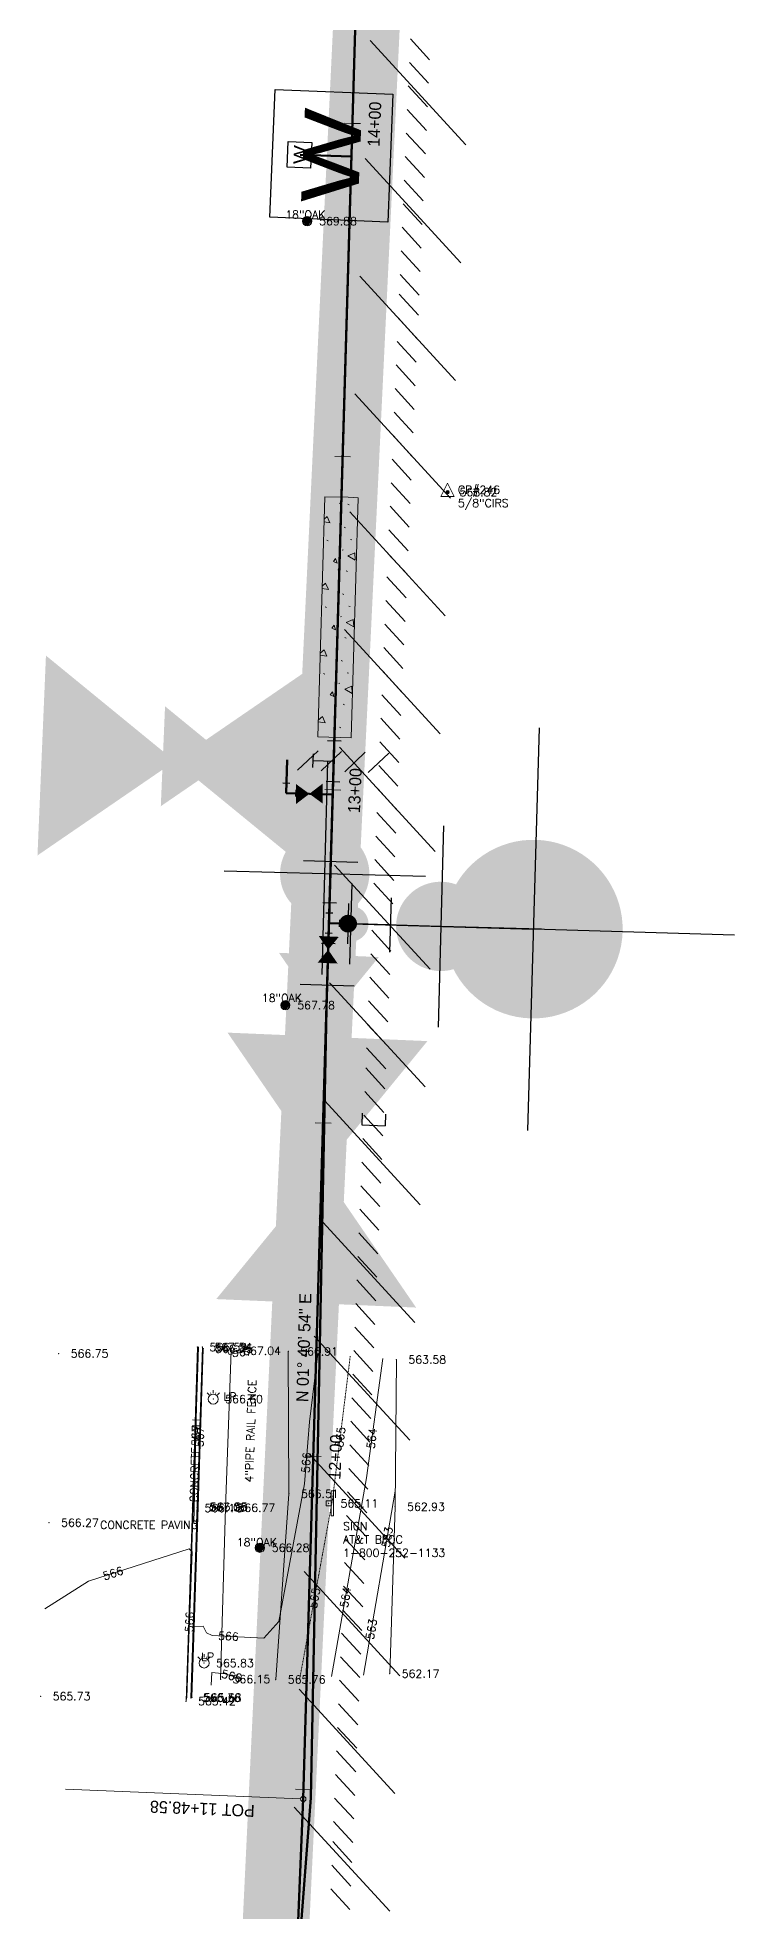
# Model space of a CAD drawing. Extents: x 2536931 to 2538613, y 7112513 to 7131087.
# Drawn here: x 2537824.3 to 2537929.7, y 7121809.2 to 7122090.2 of the extents above; entities that cross this region are included whole.
import ezdxf
from ezdxf.enums import TextEntityAlignment as Align

# ---------------------------------------------------------------- set-up
doc = ezdxf.new("R2010")
doc.units = 0
doc.header["$MEASUREMENT"] = 0
doc.linetypes.add('HIDDEN2', pattern=[0.1875, 0.125, -0.0625])
for name, color, linetype, lineweight in [('C-FIRE-HYDT-100SCALE', 7, 'Continuous', 30), ('C-FIRE-HYDT-200SCALE', 3, 'Continuous', 30), ('C-FIRE-HYDT-20SCALE', 30, 'Continuous', 30), ('C-FIRE-HYDT-40SCALE', 1, 'Continuous', 30), ('C-WATR-INST-100SCALE', 7, 'Continuous', 30), ('C-WATR-INST-200SCALE', 3, 'Continuous', 30), ('C-WATR-INST-20SCALE', 30, 'Continuous', 30), ('C-WATR-INST-40SCALE', 1, 'Continuous', 30), ('C-WATR-UGND', 4, 'Continuous', 53), ('C-WATR-UGND-ABANDON-100', 7, 'Continuous', 13), ('C-WATR-UGND-ABANDON-20', 7, 'Continuous', 13), ('CONCRETE REPAIR', 7, 'Continuous', 13), ('D_ALIGN_WL_20_SCALE', 7, 'Continuous', 30), ('D_ALIGN_WL_POT_20_SCALE', 7, 'Continuous', 0), ('distance', 54, 'Continuous', 0), ('PT', 7, 'Continuous', 0), ('PTELEV', 5, 'Continuous', 0), ('V-CTRL', 2, 'Continuous', 0), ('V-CTRL-DESC', 54, 'Continuous', 0), ('V-POWR-LABL', 8, 'Continuous', 0), ('V-POWR-STRC', 8, 'Continuous', 0), ('V-PVMT-CONC', 8, 'Continuous', 0), ('V-SITE-FENC', 8, 'FENCELINE2', 0), ('V-SITE-RTWL', 8, 'Continuous', 0), ('V-SITE-SIGN', 8, 'Continuous', 0), ('V-SITE-VEGE', 8, 'Continuous', 0), ('V-SITE-VEGE-DESC', 8, 'Continuous', 0), ('V-TINN-BRKL', 100, 'Continuous', 0), ('V-TOPO-MAJR', 252, 'HIDDEN2', 0), ('V-TOPO-MINR', 8, 'Continuous', 0)]:
    doc.layers.add(name, color=color, linetype=linetype, lineweight=lineweight)
doc.layers.add('C-WATR-UGND-OLD', color=56, linetype='Continuous', lineweight=53, plot=False)
doc.styles.add('Outline', font='simplex.shx', dxfattribs={"height": 0.08999982000000001})
doc.styles.add('PTXT', font='romans.shx')
doc.styles.add('ROMANS', font='romans.shx')
doc.styles.add('Style-BRIDGE', font='BRIDGE.shx')
doc.styles.add('Style-LEROY', font='LEROY.shx')
doc.linetypes.add('FENCELINE2', pattern='A,0.25,-0.1,[132,ltypeshp.shx,S=0.1,R=0,X=-0.1,Y=0],-0.1,1', length=1.45)

# ---------------------------------------------------------------- blocks, each defined once
blk = doc.blocks.new('CP')
blk.add_hatch(color=256).paths.add_polyline_path([(-0.0125, 1.530757942277972e-18, 1), (0.0125, -3.061515884555943e-18, 1)])
at = {"linetype": 'Continuous'}
for p, q in [((-0.04999999981373549, -0.03333333320915699), (0, 0.06666666641831398)), ((0, 0.06666666641831398), (0.04999999981373549, -0.03333333320915699)), ((0.04999999981373549, -0.03333333320915699), (-0.04999999981373549, -0.03333333320915699))]:
    blk.add_line(p, q, dxfattribs=at)
blk.add_circle((0, 0), 0.0125)
blk = doc.blocks.new('LP')
at = {"linetype": 'Continuous'}
for p, q in [((-0.03148867655545473, 0.03148867655545473), (-0.04640519246459007, 0.04640519246459007)), ((0, 0.0656268522143364), (0, 0.04453171323984861)), ((0.04640519246459007, 0.04640519246459007), (0.03148867655545473, 0.03148867655545473))]:
    blk.add_line(p, q, dxfattribs=at)
at = {"flags": 128}
for points in [[(-0.01704154862090945, 0.04114193841814995), (-0.0197324687615037, 0.04763839393854141)], [(0.01704154862090945, 0.04114193841814995), (0.0197324687615037, 0.04763839393854141)]]:
    blk.add_lwpolyline(points, dxfattribs=at)
at = {"linetype": 'Continuous'}
blk.add_circle((0, 0), 0.03750000000000034, dxfattribs=at)
blk = doc.blocks.new('SIGN')
at = {"linetype": 'Continuous'}
for points in [[(0.01874999981373549, -0.01874999981373549), (-0.01874999981373549, -0.01874999981373549), (-0.01874999981373549, 0.01874999981373549), (0.01874999981373549, 0.01874999981373549)], [(0.01874999981373549, 0.09375), (0.03750000009313226, 0.09375), (0.03750000009313226, -0.09375), (0.01874999981373549, -0.09375)]]:
    blk.add_3dface(points, dxfattribs=at)
blk = doc.blocks.new('TREE')
at = {"linetype": 'Continuous', "flags": 128}
blk.add_lwpolyline([(0.03453942202031612, 0, 0.9999999999999999), (-0.03453942202031612, -2.114859783171583e-18, 0.9999999999999999), (0.03453942202031612, 2.114859783171583e-18)], format="xyb", dxfattribs=at)
for points in [[(0.03453942202031612, 0.004934202879667282), (-0.03453942202031612, 0.004934202879667282)], [(-0.03453942202031612, 0), (0.03453942202031612, 0)], [(-0.02960521867498755, 0.01480260957032442), (0.02960521867498755, 0.01480260957032442)], [(0.02960521867498755, 0.009868406690657139), (-0.02960521867498755, 0.009868406690657139)], [(-0.02960521867498755, 0.009868406690657139), (0.02467101579532027, 0.009868406690657139)], [(-0.02960521867498755, 0.004934202879667282), (0.02467101579532027, 0.004934202879667282)], [(0.02467101579532027, 0.02467101532965899), (-0.02467101579532027, 0.02467101532965899)], [(-0.0197368124499917, 0.0197368124499917), (0.0197368124499917, 0.0197368124499917)], [(0.01480260957032442, 0.0197368124499917), (-0.0197368124499917, 0.0197368124499917)], [(0.009868406224995852, 0.02467101532965899), (-0.009868406224995852, 0.02467101532965899)], [(-0.004934203345328569, 0.02960521914064884), (0.009868406224995852, 0.02960521914064884)], [(-0.02960521867498755, -0.004934202879667282), (0.02960521867498755, -0.004934202879667282)], [(-0.02960521867498755, -0.004934202879667282), (0.02960521867498755, -0.004934202879667282)], [(-0.02960521867498755, -0.009868406690657139), (0.02467101579532027, -0.009868406690657139)], [(0.0197368124499917, -0.01480260957032442), (-0.02467101579532027, -0.01480260957032442)], [(0.02960521867498755, -0.01480260957032442), (-0.02467101579532027, -0.01480260957032442)], [(0.01480260957032442, -0.0197368124499917), (-0.0197368124499917, -0.0197368124499917)], [(-0.01480260957032442, -0.02467101532965899), (0.01480260957032442, -0.02467101532965899)], [(-0.009868406224995852, -0.02467101532965899), (0.004934203345328569, -0.02467101532965899)], [(-0.004934203345328569, -0.02960521914064884), (0.004934203345328569, -0.02960521914064884)]]:
    blk.add_lwpolyline(points, dxfattribs=at)
blk = doc.blocks.new('FHP40SC_1')
at = {"layer": 'C-FIRE-HYDT-20SCALE'}
h = blk.add_hatch(color=256, dxfattribs=at)
edge = h.paths.add_edge_path()
edge.add_arc((1.819804310798645e-05, 5.067145684733987e-05), 2.679330379298014, 0.0001726637961494825, 360.0001726637961)
for p, q in [((-1.862645149230957e-09, 6.039663467381615), (3.725290298461914e-09, -1.80443748831749e-09)), ((-6.039663473144174, -1.33877620100975e-09), (6.039663473144174, -1.629814505577087e-09))]:
    blk.add_line(p, q, dxfattribs=at)
blk = doc.blocks.new('TP20SC')
at = {"layer": 'C-WATR-INST-20SCALE'}
for p, q in [((-1.542857157997787, -0.5142857162863947), (-1.542857145890594, 0.5142857164610177)), ((-1.542857144027948, 1.746229827404022e-10), (0, -2.328306436538696e-10)), ((-0.5142857143655419, 1.542857152177021), (0.5142857199534774, 1.542857146530878)), ((-4.656612873077393e-09, 1.542857145890594), (0, -2.328306436538696e-10)), ((1.542857144959271, 4.074536263942719e-10), (0, -2.328306436538696e-10)), ((1.542857143096626, 0.5142857166938484), (1.54285713005811, -0.5142857170430943))]:
    blk.add_line(p, q, dxfattribs=at)
blk = doc.blocks.new('WMP20SC new')
at = {"layer": 'C-WATR-INST-20SCALE', "lineweight": 30, "flags": 128}
blk.add_lwpolyline([(-1.91872423607856, 1.76674608013127), (1.918724237941206, 1.766746080160374), (1.918724239803851, -1.766746078967117), (-1.918724237941206, -1.766746079083532)], close=True, dxfattribs=at)
at = {"layer": 'C-WATR-INST-20SCALE', "color": 7, "linetype": 'Continuous', "lineweight": 30, "insert": (1.862645149230957e-09, 5.820766091346741e-10), "char_height": 1.71, "attachment_point": 5, "line_spacing_factor": 0.7228915662650602, "style": 'Outline'}
blk.add_mtext('\\FBRIDGE.shx;\\W1.315789x;W', dxfattribs=at)
blk = doc.blocks.new('WMP20SC new_1')
at = {"layer": 'C-WATR-INST-100SCALE', "flags": 128}
blk.add_lwpolyline([(-1.918724236544222, 1.766746079680161), (1.91872423782479, 1.766746079738368), (1.918724239338189, -1.76674607944733), (-1.918724237941206, -1.766746079541917)], close=True, dxfattribs=at)
at = {"layer": 'C-WATR-INST-100SCALE', "insert": (1.047737896442413e-09, 8.731149137020111e-11), "char_height": 1.71, "attachment_point": 5, "line_spacing_factor": 0.7228915662650602, "style": 'Outline'}
blk.add_mtext('\\FBRIDGE.shx;\\W1.315789x;W', dxfattribs=at)
blk = doc.blocks.new('WVP40SC_1')
at = {"layer": 'C-WATR-INST-20SCALE', "extrusion": (0, 0, -1)}
blk.add_solid([(3.999999998137355, -3.000000000465661), (4, 2.999999999534339), (0, 2.328306436538696e-10)], dxfattribs=at)
at = {"layer": 'C-WATR-INST-20SCALE'}
blk.add_solid([(0, 2.328306436538696e-10), (4, -3.000000000698492), (4, 2.999999999534339)], dxfattribs=at)
blk = doc.blocks.new('FHP40SC_5')
at = {"layer": 'C-FIRE-HYDT-200SCALE'}
h = blk.add_hatch(color=256, dxfattribs=at)
edge = h.paths.add_edge_path()
edge.add_arc((1.819699537009001e-05, 5.067230813438073e-05), 2.679330379298015, 0.0001726637961530436, 360.0001726637961)
for p, q in [((-1.280568540096283e-09, 6.039663468422077), (1.862645149230957e-09, -9.74978320300579e-10)), ((-6.03966347174719, -2.546585164964199e-10), (6.039663469186053, 3.637978807091713e-11))]:
    blk.add_line(p, q, dxfattribs=at)
blk = doc.blocks.new('*U69')
at = {"layer": 'C-WATR-INST-200SCALE'}
for p, q in [((6.72986435360508, 9.234907546080649), (-1.408819556992967, 9.307300826534629)), ((2.660522398247849, 9.2711041867733), (2.495589022000786, -9.27123252954334)), ((-6.656915796687827, 4.151768046431243), (-6.72930950607406, -3.9869638774544)), ((6.564930977358017, -9.307429171167314), (-1.573752933356445, -9.235035888850689))]:
    blk.add_line(p, q, dxfattribs=at)
blk = doc.blocks.new('*U67')
at = {"layer": 'C-WATR-INST-200SCALE'}
blk.add_line((-28.24628989951452, 0.8995031295344234), (2.400548763282131, -0.000264754518866539), dxfattribs=at)
at = {"layer": 'C-FIRE-HYDT-200SCALE', "xscale": 5.000000000000001, "yscale": 5.000000000000001, "zscale": 5.000000000000001, "rotation": 268.3181426825738}
blk.add_blockref('FHP40SC_5', (2.40054876357317, -0.0002647619694471359), dxfattribs=at)
at = {"layer": 'C-WATR-INST-200SCALE', "rotation": 178.827949876491}
blk.add_blockref('*U69', (-25.66877488134196, 0.8467055978253484), dxfattribs=at)
blk = doc.blocks.new('WVP40SC_2')
at = {"layer": 'C-WATR-INST-200SCALE', "extrusion": (0, 0, -1)}
blk.add_solid([(3.999999997322448, -2.999999999708962), (3.99999999802094, 3.000000000116415), (-1.164153218269348e-10, -1.164153218269348e-10)], dxfattribs=at)
at = {"layer": 'C-WATR-INST-200SCALE'}
blk.add_solid([(1.164153218269348e-10, -1.164153218269348e-10), (4, -3), (3.999999998486601, 3.000000000116415)], dxfattribs=at)
blk = doc.blocks.new('FHP40SC_6')
at = {"layer": 'C-FIRE-HYDT-100SCALE'}
h = blk.add_hatch(color=256, dxfattribs=at)
edge = h.paths.add_edge_path()
edge.add_arc((1.819641329348087e-05, 5.067145684733987e-05), 2.679330379298015, 0.0001726637961503728, 360.0001726637961)
for p, q in [((-3.026798367500305e-09, 6.039663467381615), (1.862645149230957e-09, -1.760781742632389e-09)), ((-6.039663474075496, -1.324224285781384e-09), (6.039663472678512, -1.586158759891987e-09))]:
    blk.add_line(p, q, dxfattribs=at)
blk = doc.blocks.new('WVP40SC_10')
at = {"layer": 'C-WATR-INST-100SCALE', "extrusion": (0, 0, -1)}
blk.add_solid([(4.000000000232831, -3.000000000349246), (3.999999997904524, 2.999999999869033), (-2.328306436538696e-10, -1.455191522836685e-11)], dxfattribs=at)
at = {"layer": 'C-WATR-INST-100SCALE'}
blk.add_solid([(2.328306436538696e-10, -1.455191522836685e-11), (3.999999999301508, -3.000000000087311), (3.999999997438863, 2.999999999607098)], dxfattribs=at)
blk = doc.blocks.new('*U96')
at = {"layer": 'C-FIRE-HYDT-100SCALE'}
blk.add_line((5.009755054488778, 4.742963969707489), (-11.7536286264658, 5.235125058330595), dxfattribs=at)
at = {"layer": 'C-FIRE-HYDT-100SCALE', "xscale": 2.500000000000001, "yscale": 2.500000000000001, "zscale": 2.500000000000001, "rotation": 268.4814794002423}
blk.add_blockref('FHP40SC_6', (5.00975505891256, 4.742963973432779), dxfattribs=at)
at = {"layer": 'C-WATR-INST-100SCALE', "xscale": 2.500000000000001, "yscale": 2.500000000000001, "zscale": 2.500000000000001, "rotation": 87.57335254758226}
blk.add_blockref('WVP40SC_10', (-12.18705536739435, -9.527722118422389), dxfattribs=at)
blk = doc.blocks.new('WVP40SC')
at = {"layer": 'C-WATR-INST-40SCALE', "extrusion": (0, 0, -1)}
blk.add_solid([(3.999999997206032, -2.999999999534339), (3.999999998137355, 3.000000000465661), (0, 0)], dxfattribs=at)
at = {"layer": 'C-WATR-INST-40SCALE'}
blk.add_solid([(0, 0), (4, -3), (3.999999998137355, 3)], dxfattribs=at)
blk = doc.blocks.new('TP20SC_1')
at = {"layer": 'C-WATR-INST-40SCALE'}
for p, q in [((-0.5142857125028968, 1.542857152177021), (0.5142857213504612, 1.542857146589085)), ((-3.725290298461914e-09, 1.542857145948801), (4.656612873077393e-10, -2.037268131971359e-10)), ((-1.542857157532126, -0.5142857162572909), (-1.542857145424932, 0.514285716577433)), ((-1.542857142630965, 1.746229827404022e-10), (4.656612873077393e-10, -2.037268131971359e-10)), ((1.542857144959271, 4.365574568510056e-10), (4.656612873077393e-10, -2.037268131971359e-10)), ((1.542857143096626, 0.5142857167229522), (1.542857130523771, -0.5142857169848867))]:
    blk.add_line(p, q, dxfattribs=at)
blk = doc.blocks.new('FHP40SC')
at = {"layer": 'C-FIRE-HYDT-40SCALE'}
h = blk.add_hatch(color=256, dxfattribs=at)
edge = h.paths.add_edge_path()
edge.add_arc((1.819618046283722e-05, 5.067160236649215e-05), 2.679330379298014, 0.0001726637961494825, 360.0001726637961)
for p, q in [((-1.862645149230957e-09, 6.039663467556238), (2.793967723846436e-09, -1.57160684466362e-09)), ((-6.039663473144174, -1.222360879182816e-09), (6.039663471281528, -1.455191522836685e-09))]:
    blk.add_line(p, q, dxfattribs=at)

msp = doc.modelspace()

# ---------------------------------------------------------------- hatches: boundary and pattern name
at = {"layer": 'CONCRETE REPAIR', "linetype": 'Continuous', "lineweight": 0}
h = msp.add_hatch(dxfattribs=at)
h.set_pattern_fill('CONCR2', style=0)
h.set_pattern_definition([(152.8183682644156, (2537892.635236712, 7121983.680185413), (18.13249967266595, -10.43590953730287), [0.6155599584930781, -91.24487212770222]), (51.69726922590113, (2537892.08765743, 7121983.961381062), (-47.36072299014612, -58.88599467966169), [0.5530492494665268, -137.0635884912605]), (-74.33961645247165, (2537892.430446444, 7121984.395384707), (-0.2387616245272041, -9.997149237990454), [0.7439415867128298, -30.63158929425395]), (170.8847193536917, (2537894.993068828, 7121986.765268914), (64.06065291564884, -11.53281028558391), [1.280899122686873, -72.90219892531864]), (42.68312356436927, (2537893.728345423, 7121986.96819075), (-9.424392273123784, -9.777769088334246), [1.145481644332329, -113.9124993177135]), (-66.69349181238306, (2537894.570405378, 7121987.744762209), (8.946869024069375, -10.21652938764666), [1.044811367710422, -20.96482147935225]), (150.0780161139228, (2537889.594575101, 7121981.416639461), (8.946869024069375, -10.21652938764666), [1.280946622619382, -19.64023289121301]), (22.15721886337217, (2537888.48437172, 7121982.055601669), (-27.79565357031694, -9.339008789021829), [1.131261174213902, -48.97461125170539]), (-86.59332724557706, (2537889.532092028, 7121982.482256098), (6.79801440332454, -100.1908725295608), [1.045274116904012, -109.3378040158537]), (31.77672133245949, (2537890.553660089, 7121987.167629662), (-28.03441519484415, -19.33615802701229), [0.1601003591501281, -54.70882027505316]), (155.1065144378283, (2537888.682322751, 7121989.699281731), (27.31813032126254, -10.65528968695908), [0.218908656749796, -49.8869637691695]), (155.1065144378283, (2537897.321646485, 7121986.028711441), (27.31813032126254, -10.65528968695908), [0.218680274601986, -49.88719215131731]), (155.1065144378283, (2537894.699144739, 7121984.070518484), (27.31813032126254, -10.65528968695908), [0.218908656749796, -49.8869637691695]), (4.843185596955423, (2537892.736387026, 7121989.360389623), (9.18563064859658, -0.2193801496562083), [0.2009853850408034, -92.22408592274884]), (155.1065144378283, (2537889.067052791, 7121984.427092878), (27.31813032126254, -10.65528968695908), [0.218680274601986, -49.88719215131731]), (155.1065144378283, (2537893.708590088, 7121980.71896368), (27.31813032126254, -10.65528968695908), [0.218807135395535, -49.88706529052376]), (152.8183682644156, (2537896.039982096, 7121980.70754573), (18.13249967266595, -10.43590953730287), [0.6156681330067361, -91.24476395318857]), (51.69726922590113, (2537895.492306586, 7121980.988790795), (-47.36072299014612, -58.88599467966169), [0.5532699658746363, -137.0633677748524]), (-74.33961645247165, (2537895.835232404, 7121981.422967647), (-0.2387616245272041, -9.997149237990454), [0.7441444448872616, -30.63138643607952]), (152.8183682644156, (2537891.186400864, 7121989.484182635), (18.13249967266595, -10.43590953730287), [0.6155599584930781, -91.24487212770222]), (51.69726922590113, (2537890.638821582, 7121989.765378284), (-47.36072299014612, -58.88599467966169), [0.5530492494665264, -137.0635884912605]), (-74.33961645247165, (2537890.981610596, 7121990.19938193), (-0.2387616245272041, -9.997149237990454), [0.7439415867128306, -30.63158929425395]), (31.77672133245949, (2537896.806616673, 7121982.662048621), (-28.03441519484415, -19.33615802701229), [0.1601003591501281, -54.70882027505316]), (32.85605341462265, (2537896.409137702, 7121989.683040411), (-28.03441519484415, -19.33615802701229), [0.1602390791910638, -88.73932242703911])])
h.paths.add_polyline_path([(2537871.329342008, 7121985.188050739), (2537866.331912524, 7121985.348986909), (2537867.388970946, 7122021.353207124), (2537870.868965571, 7122021.286808997), (2537872.387226325, 7122021.220401554)])

# ---------------------------------------------------------------- linework, layer by layer
at = {"layer": 'C-WATR-INST-20SCALE'}
for p, q in [((2537861.112500854, 7121978.435831757), (2537862.140629295, 7121978.405647269)), ((2537863.06584825, 7121976.39279313), (2537863.099100322, 7121977.420826931)), ((2537872.995912623, 7121928.928952022), (2537872.921159196, 7121927.180549342)), ((2537876.49271798, 7121928.779445167), (2537876.417964553, 7121927.031042489)), ((2537872.921159196, 7121927.180549343), (2537876.417964553, 7121927.031042488))]:
    msp.add_line(p, q, dxfattribs=at)
at = {"layer": 'C-WATR-INST-40SCALE'}
msp.add_line((2537876.708689933, 7121957.176084463), (2537868.012871373, 7121957.415125058), dxfattribs=at)
msp.add_line((2537876.708689933, 7121957.176084463), (2537868.012871373, 7121957.415125058), dxfattribs=at)
at = {"layer": 'C-WATR-UGND'}
for p, q in [((2537864.156270785, 7121826.056353726), (2537907.657494999, 7123307.741398298)), ((2537871.388984087, 7122072.408113365), (2537863.708575405, 7122072.633604728)), ((2537861.582545104, 7121976.921385581), (2537861.729278992, 7121981.919254297)), ((2537868.578917339, 7121976.695085737), (2537861.582545104, 7121976.92138558)), ((2537868.012871373, 7121957.415125055), (2537871.264919334, 7121957.31964723)), ((2537858.001073542, 7121677.599272273), (2537864.156270785, 7121826.056353727))]:
    msp.add_line(p, q, dxfattribs=at)
at = {"layer": 'C-WATR-UGND-ABANDON-100', "linetype": 'Continuous'}
for p, q in [((2537874.202144741, 7122089.763763295), (2537888.535439501, 7122074.125455801)), ((2537873.433158613, 7122072.102827295), (2537887.766453376, 7122056.464519807)), ((2537872.664172486, 7122054.441891299), (2537886.997467248, 7122038.803583806)), ((2537871.895186358, 7122036.780955304), (2537886.22848112, 7122021.142647808)), ((2537871.12620023, 7122019.120019306), (2537885.459494993, 7122003.481711807)), ((2537870.357214103, 7122001.459083308), (2537884.690508866, 7121985.820775811)), ((2537869.586358229, 7121983.79233568), (2537883.931923237, 7121968.165283341)), ((2537868.83123458, 7121966.130801536), (2537883.176799585, 7121950.503749203)), ((2537868.076110932, 7121948.469267388), (2537882.421675939, 7121932.842215057)), ((2537867.320987283, 7121930.807733248), (2537881.66655229, 7121915.180680919)), ((2537866.565863634, 7121913.146199107), (2537880.911428642, 7121897.519146771)), ((2537865.810739985, 7121895.484664962), (2537880.156304993, 7121879.857612624)), ((2537865.055616336, 7121877.823130824), (2537879.401181344, 7121862.196078489)), ((2537864.300492685, 7121860.161596682), (2537878.646057693, 7121844.534544343)), ((2537863.545369036, 7121842.500062534), (2537877.890934041, 7121826.873010207)), ((2537862.790245387, 7121824.838528393), (2537877.135810395, 7121809.211476061))]:
    msp.add_line(p, q, dxfattribs=at)
at = {"layer": 'C-WATR-UGND-ABANDON-20', "linetype": 'Continuous'}
for p, q in [((2537880.219815305, 7122090.03903157), (2537883.086474258, 7122086.91137007)), ((2537880.066018079, 7122086.506844371), (2537882.932677032, 7122083.37918287)), ((2537879.912220853, 7122082.97465717), (2537882.778879806, 7122079.846995671)), ((2537879.758423628, 7122079.442469969), (2537882.62508258, 7122076.314808473)), ((2537879.604626402, 7122075.910282771), (2537882.471285355, 7122072.782621272)), ((2537879.450829177, 7122072.378095572), (2537882.317488129, 7122069.250434073)), ((2537879.297031952, 7122068.84590837), (2537882.163690904, 7122065.718246872)), ((2537879.143234726, 7122065.313721172), (2537882.009893679, 7122062.186059672)), ((2537878.9894375, 7122061.781533972), (2537881.856096453, 7122058.653872474)), ((2537878.835640274, 7122058.249346773), (2537881.702299227, 7122055.121685273)), ((2537878.68184305, 7122054.717159573), (2537881.548502001, 7122051.589498074)), ((2537878.551323723, 7122051.719584731), (2537881.417982676, 7122048.591923232)), ((2537878.397526497, 7122048.187397531), (2537881.26418545, 7122045.059736031)), ((2537878.243729272, 7122044.655210333), (2537881.110388224, 7122041.527548834)), ((2537878.089932046, 7122041.123023132), (2537880.956590999, 7122037.995361633)), ((2537877.936134821, 7122037.590835933), (2537880.802793772, 7122034.463174433)), ((2537877.782337595, 7122034.058648734), (2537880.648996548, 7122030.930987235)), ((2537877.62854037, 7122030.526461533), (2537880.495199322, 7122027.398800034)), ((2537877.474743144, 7122026.994274334), (2537880.341402097, 7122023.866612835)), ((2537877.320945919, 7122023.462087134), (2537880.187604871, 7122020.334425636)), ((2537877.167148693, 7122019.929899935), (2537880.033807646, 7122016.802238435)), ((2537877.013351467, 7122016.397712735), (2537879.88001042, 7122013.270051235)), ((2537876.859554242, 7122012.865525534), (2537879.726213194, 7122009.737864036)), ((2537876.705757016, 7122009.333338335), (2537879.572415969, 7122006.205676837)), ((2537876.551959791, 7122005.801151135), (2537879.418618743, 7122002.673489638)), ((2537876.398162565, 7122002.268963937), (2537879.264821518, 7121999.141302438)), ((2537876.24436534, 7121998.736776737), (2537879.111024292, 7121995.609115237)), ((2537876.090568115, 7121995.204589537), (2537878.957227067, 7121992.076928037)), ((2537875.936770889, 7121991.672402337), (2537878.803429841, 7121988.544740837)), ((2537875.782973663, 7121988.140215137), (2537878.649632615, 7121985.012553639)), ((2537875.629176438, 7121984.608027936), (2537878.49583539, 7121981.480366438)), ((2537863.283036724, 7121980.352986193), (2537866.369784549, 7121983.263654135)), ((2537866.827148869, 7121980.236214129), (2537869.913896694, 7121983.14688207)), ((2537870.371261014, 7121980.119442065), (2537873.458008839, 7121983.030110006)), ((2537873.905272146, 7121980.015686), (2537876.992019971, 7121982.92635394)), ((2537875.475644418, 7121981.074650833), (2537878.34475742, 7121977.949240368)), ((2537875.324619688, 7121977.542344006), (2537878.19373269, 7121974.416933538)), ((2537875.173594959, 7121974.010037176), (2537878.04270796, 7121970.884626709)), ((2537875.022570229, 7121970.477730349), (2537877.89168323, 7121967.352319881)), ((2537874.871545499, 7121966.94542352), (2537877.7406585, 7121963.820013053)), ((2537874.720520769, 7121963.413116691), (2537877.58963377, 7121960.287706225)), ((2537874.569496039, 7121959.880809862), (2537877.43860904, 7121956.755399396)), ((2537874.418471309, 7121956.348503035), (2537877.287584311, 7121953.223092567)), ((2537874.267446579, 7121952.816196204), (2537877.136559581, 7121949.690785738)), ((2537874.116421849, 7121949.283889377), (2537876.985534851, 7121946.158478909)), ((2537873.96539712, 7121945.751582549), (2537876.834510121, 7121942.626172082)), ((2537873.81437239, 7121942.219275719), (2537876.683485392, 7121939.093865252)), ((2537873.663347661, 7121938.686968891), (2537876.532460662, 7121935.561558424)), ((2537873.5351812, 7121935.689292527), (2537876.404294202, 7121932.563882059)), ((2537873.38415647, 7121932.156985697), (2537876.253269472, 7121929.031575231)), ((2537873.233131741, 7121928.62467887), (2537876.102244742, 7121925.499268403)), ((2537873.08210701, 7121925.092372041), (2537875.951220012, 7121921.966961574)), ((2537872.931082281, 7121921.560065213), (2537875.800195281, 7121918.434654746)), ((2537872.780057551, 7121918.027758385), (2537875.649170552, 7121914.902347918)), ((2537872.629032821, 7121914.495451556), (2537875.498145822, 7121911.370041089)), ((2537872.478008091, 7121910.963144727), (2537875.347121093, 7121907.837734261)), ((2537872.326983362, 7121907.430837899), (2537875.196096363, 7121904.305427432)), ((2537872.175958632, 7121903.89853107), (2537875.045071634, 7121900.773120604)), ((2537872.024933902, 7121900.366224242), (2537874.894046904, 7121897.240813773)), ((2537871.873909172, 7121896.833917413), (2537874.743022173, 7121893.708506946)), ((2537871.722884442, 7121893.301610583), (2537874.591997444, 7121890.176200118)), ((2537871.571859713, 7121889.769303756), (2537874.440972714, 7121886.643893289)), ((2537871.420834983, 7121886.236996928), (2537874.289947984, 7121883.111586461)), ((2537871.269810253, 7121882.7046901), (2537874.138923254, 7121879.579279631)), ((2537871.118785523, 7121879.17238327), (2537873.987898525, 7121876.046972803)), ((2537870.967760793, 7121875.640076441), (2537873.836873795, 7121872.514665973)), ((2537870.816736063, 7121872.107769612), (2537873.685849064, 7121868.982359146)), ((2537870.665711334, 7121868.575462783), (2537873.534824335, 7121865.450052316)), ((2537870.514686604, 7121865.043155954), (2537873.383799606, 7121861.917745489)), ((2537870.363661874, 7121861.510849127), (2537873.232774876, 7121858.385438659)), ((2537870.212637144, 7121857.978542297), (2537873.081750146, 7121854.85313183)), ((2537870.061612415, 7121854.44623547), (2537872.930725416, 7121851.320825003)), ((2537869.910587684, 7121850.913928641), (2537872.779700686, 7121847.788518175)), ((2537869.759562955, 7121847.381621812), (2537872.628675955, 7121844.256211347)), ((2537869.608538225, 7121843.849314983), (2537872.477651226, 7121840.723904517)), ((2537869.457513495, 7121840.317008155), (2537872.326626496, 7121837.191597689)), ((2537869.306488765, 7121836.784701325), (2537872.175601767, 7121833.659290859)), ((2537869.155464035, 7121833.252394497), (2537872.024577037, 7121830.126984031)), ((2537869.004439306, 7121829.720087671), (2537871.873552307, 7121826.594677203)), ((2537868.853414576, 7121826.187780841), (2537871.722527577, 7121823.062370374)), ((2537868.702389847, 7121822.655474013), (2537871.571502847, 7121819.530063545)), ((2537868.574223386, 7121819.657797649), (2537871.443336387, 7121816.53238718)), ((2537868.423198656, 7121816.125490819), (2537871.292311658, 7121813.000080352)), ((2537868.272173926, 7121812.593183991), (2537871.141286928, 7121809.467773524))]:
    msp.add_line(p, q, dxfattribs=at)
at = {"layer": 'C-WATR-UGND-OLD'}
for p, q in [((2537867.6354631, 7121944.5603111), (2537913.0405484, 7123491.0923244)), ((2537865.2726303, 7121826.2376373), (2537867.6354631, 7121944.5603111)), ((2537865.272630299, 7121826.23763733), (2537857.175923908, 7121719.05596034))]:
    msp.add_line(p, q, dxfattribs=at)
at = {"layer": 'CONCRETE REPAIR', "flags": 128}
msp.add_lwpolyline([(2537871.329342008, 7121985.188050739), (2537866.331912524, 7121985.348986909), (2537867.388970946, 7122021.353207124), (2537870.868965571, 7122021.286808997), (2537872.387226325, 7122021.220401554)], close=True, dxfattribs=at)
at = {"layer": 'D_ALIGN_WL_20_SCALE', "color": 3, "lineweight": 13}
for p, q in [((2537871.534468991, 7122077.363440385), (2537870.334985837, 7122077.398656362)), ((2537871.534468991, 7122077.363440385), (2537872.733952144, 7122077.328224408)), ((2537868.867653488, 7122027.420191642), (2537871.266619794, 7122027.349759689)), ((2537868.599804292, 7121977.406510945), (2537867.400321138, 7121977.441726922)), ((2537868.599804292, 7121977.406510945), (2537869.799287445, 7121977.371294969)), ((2537868.331955095, 7121927.392830248), (2537865.932988788, 7121927.463262201)), ((2537865.665139593, 7121877.449581505), (2537864.465656439, 7121877.484797481)), ((2537865.665139593, 7121877.449581505), (2537866.864622746, 7121877.414365528)), ((2537862.998324089, 7121827.506332762), (2537865.397290397, 7121827.435900808))]:
    msp.add_line(p, q, dxfattribs=at)
at = {"layer": 'D_ALIGN_WL_POT_20_SCALE', "color": 3, "linetype": 'Continuous', "lineweight": 13}
msp.add_line((2537863.756614163, 7121826.072923914), (2537828.484476576, 7121827.535346346), dxfattribs=at)
msp.add_circle((2537864.1562708, 7121826.0563537), 0.4, dxfattribs=at)
at = {"layer": 'distance', "color": 7, "linetype": 'Continuous', "lineweight": 0, "const_width": 10}
msp.add_lwpolyline([(2537853.556654125, 7121670.577935544), (2537881.937455275, 7122266.260132001), (2537885.090858703, 7123517.507958995), (2537916.076223275, 7123678.870089511)], dxfattribs=at)
at = {"layer": 'PT'}
for p in [(2537864.744, 7122062.694, 569.8759999996983), (2537885.8, 7122022.05, 568.8199999998324), (2537861.464, 7121945.094, 567.776999999769), (2537827.486, 7121892.862, 566.7539999997243), (2537848.294, 7121893.821, 566.585999999661), (2537849.033, 7121893.840000004, 567.5359999998473), (2537849.154, 7121893.59, 566.7469999999739), (2537853.351, 7121893.265, 567.0370000000112), (2537861.897, 7121893.181, 566.9109999998473), (2537878.127, 7121891.943, 563.5789999999106), (2537850.658, 7121886.032, 566.5999999996275), (2537847.533, 7121869.692, 566.1579999998212), (2537848.239, 7121869.797, 567.058999999892), (2537848.378, 7121869.895, 566.5489999996498), (2537852.504, 7121869.738, 566.7689999998547), (2537862.019, 7121871.837, 566.5139999999665), (2537867.947, 7121870.376, 565.1099999998696), (2537877.935, 7121869.888, 562.9309999998659), (2537826.041, 7121867.49, 566.2689999998547), (2537857.634, 7121863.734, 566.2759999996051), (2537849.286, 7121846.44, 565.8289999999106), (2537851.761, 7121844.023, 566.1549999997951), (2537877.127, 7121844.847, 562.1729999999516), (2537824.783, 7121841.45, 565.7259999997914), (2537847.299, 7121841.217, 566.3610000000335), (2537847.46, 7121841.277, 565.6779999998398), (2537860.041, 7121843.969, 565.7549999998882), (2537846.583, 7121840.703, 565.4169999998994)]:
    msp.add_point(p, dxfattribs=at)
at = {"layer": 'V-SITE-FENC', "flags": 128}
msp.add_lwpolyline([(2537853.351, 7121893.265), (2537852.504, 7121869.738), (2537851.761, 7121844.023)], dxfattribs=at)
at = {"layer": 'V-SITE-RTWL', "flags": 128}
for points in [[(2537848.433326911, 7121893.859803703), (2537847.639326911, 7121869.816803703), (2537847.639325586, 7121869.816763559), (2537847.639324265, 7121869.816723415), (2537846.699324265, 7121841.236723415)], [(2537849.033, 7121893.84), (2537848.239, 7121869.797), (2537847.299, 7121841.217)]]:
    msp.add_lwpolyline(points, dxfattribs=at)
at = {"layer": 'V-TINN-BRKL', "extrusion": (-0.9874240274563962, 0.02838347168344822, 0.1555254594495225), "elevation": -2303700.193385978, "flags": 128}
msp.add_lwpolyline([(-7191873.575447226, 363270.9398695743), (-7191849.434543736, 363270.5065974691), (-7191820.430216292, 363269.756469829)], dxfattribs=at)
at = {"layer": 'V-TINN-BRKL', "extrusion": (0.9990092025123557, -0.03357108350478646, 0.029216359251998), "elevation": 2296260.827331117, "flags": 128}
msp.add_lwpolyline([(7203110.75526046, -66549.25440833857), (7203086.699114488, -66549.73161205184), (7203058.103630241, -66550.42991014803)], dxfattribs=at)
at = {"layer": 'V-TINN-BRKL', "extrusion": (0.999009239648132, -0.03357105801711749, 0.02921511871056388), "elevation": 2296261.702136299, "flags": 128}
msp.add_lwpolyline([(7203110.694198951, -66546.42773960787), (7203086.63809597, -66546.90494330344), (7203058.042649063, -66547.60324137402)], dxfattribs=at)
at = {"layer": 'V-TINN-BRKL', "extrusion": (0.9989939829134176, -0.03297057982941422, 0.03039675917756443), "elevation": 2300500.300514292, "flags": 128}
msp.add_lwpolyline([(7201731.036756914, -69393.07234580326), (7201707.329054268, -69393.27043733909), (7201678.696346637, -69394.14184000413)], dxfattribs=at)
at = {"layer": 'V-TINN-BRKL', "extrusion": (-0.1118697884711389, -0.01911933417432646, 0.9935389280185015), "elevation": -419512.6811205272, "flags": 128}
msp.add_lwpolyline([(-6592565.877415144, 3677524.992916761), (-6592544.817916479, 3677521.494868018), (-6592517.681435737, 3677514.807162739)], dxfattribs=at)
at = {"layer": 'V-TINN-BRKL', "extrusion": (-0.0376993908150532, -0.02901963116873033, 0.9988676673809223), "elevation": -301788.1959190456, "flags": 128}
msp.add_lwpolyline([(-4095482.830351916, 6348079.617017357), (-4095465.470649324, 6348065.996425632), (-4095446.120526613, 6348050.063696424)], dxfattribs=at)
at = {"layer": 'V-TOPO-MAJR', "elevation": 565, "flags": 128}
msp.add_lwpolyline([(2537863.642320491, 7121844.154061414), (2537868.511969306, 7121870.757201124), (2537871.205382353, 7121892.470970588)], dxfattribs=at)
at = {"layer": 'V-TOPO-MINR', "flags": 128}
for points, elevation in [([(2537866.334433974, 7121892.842519204), (2537865.072951954, 7121882.596961622), (2537864.355708217, 7121873.296181854), (2537860.482665326, 7121852.651717131), (2537858.21992998, 7121850.19523767), (2537850.518711066, 7121850.58196657), (2537849.642921332, 7121850.979033899), (2537849.134059778, 7121851.948643204), (2537847.79937543, 7121851.856788752), (2537847.384096632, 7121841.248713032)], 566), ([(2537848.354717201, 7121893.837910242), (2537847.769960375, 7121867.357599356), (2537848.14384012, 7121867.37807906), (2537849.115200252, 7121893.67016477)], 567), ([(2537855.860539682, 7121893.240333332), (2537853.065165762, 7121892.693167739), (2537852.815520689, 7121893.306465519)], 567), ([(2537868.412281407, 7121844.399175876), (2537873.64120146, 7121874.223566778), (2537876.076330732, 7121892.099421971)], 564), ([(2537873.182242323, 7121844.644290336), (2537877.955444445, 7121872.236449078)], 563), ([(2537825.417791896, 7121854.589889501), (2537831.948308522, 7121858.708999475), (2537847.046617811, 7121863.578436444), (2537847.51529556, 7121863.118631461), (2537846.654840092, 7121841.032619437)], 566), ([(2537854.9695, 7121844.002074995), (2537852.448939444, 7121844.821051468), (2537850.46149086, 7121845.027483452), (2537850.363400419, 7121843.130693917)], 566)]:
    msp.add_lwpolyline(points, dxfattribs=dict(at, elevation=elevation))

# ---------------------------------------------------------------- block references
at = {"layer": 'C-FIRE-HYDT-100SCALE', "rotation": 269.9999999996394}
msp.add_blockref('*U96', (2537862.630891958, 7121969.829287454), dxfattribs=at)
at = {"layer": 'C-FIRE-HYDT-100SCALE'}
msp.add_blockref('*U96', (2537879.7665, 7121952.179999999), dxfattribs=at)
at = {"layer": 'C-FIRE-HYDT-200SCALE'}
msp.add_blockref('*U67', (2537896.259161273, 7121956.515621928), dxfattribs=at)
at = {"layer": 'C-FIRE-HYDT-20SCALE', "xscale": 0.5000000000000002, "yscale": 0.5000000000000002, "zscale": 0.5000000000000002, "rotation": 268.4814794002423}
msp.add_blockref('FHP40SC_1', (2537870.876336939, 7121957.331055734), dxfattribs=at)
at = {"layer": 'C-FIRE-HYDT-40SCALE', "rotation": 268.4814794002423}
msp.add_blockref('FHP40SC', (2537871.264894249, 7121957.319656995), dxfattribs=at)
at = {"layer": 'C-WATR-INST-100SCALE', "xscale": 5, "yscale": 5, "zscale": 5, "rotation": 87.62539200708026}
msp.add_blockref('WMP20SC new_1', (2537868.390276204, 7122072.496153305), dxfattribs=at)
at = {"layer": 'C-WATR-INST-200SCALE'}
for p, xscale, yscale, zscale, rotation in [((2537844.917200313, 7121981.70696358), 5.000000000000004, 5.000000000000004, 5.000000000000004, 357.5733525467279), ((2537866.943260401, 7121920.37417424), 5.000000000000003, 5.000000000000003, 5.000000000000003, 87.57335254758226)]:
    msp.add_blockref('WVP40SC_2', p, dxfattribs=dict(at, xscale=xscale, yscale=yscale, zscale=zscale, rotation=rotation))
at = {"layer": 'C-WATR-INST-20SCALE', "lineweight": 30, "rotation": 87.62539200708026}
msp.add_blockref('WMP20SC new', (2537863.575606194, 7122072.65437067), dxfattribs=at)
at = {"layer": 'C-WATR-INST-20SCALE'}
for p, xscale, yscale, zscale, rotation in [((2537865.073277152, 7121976.808476763), 0.5, 0.5, 0.5, 0.6963573518682835), ((2537867.895484787, 7121953.416847827), 0.5000000000000001, 0.5000000000000001, 0.5000000000000001, 87.57335254758226)]:
    msp.add_blockref('WVP40SC_1', p, dxfattribs=dict(at, xscale=xscale, yscale=yscale, zscale=zscale, rotation=rotation))
at = {"layer": 'C-WATR-INST-20SCALE', "rotation": 268.3183200727872}
msp.add_blockref('TP20SC', (2537868.012871373, 7121957.415125057), dxfattribs=at)
at = {"layer": 'C-WATR-INST-40SCALE'}
for p, rotation in [((2537863.728264723, 7121981.854596472), 358.147396041509), ((2537867.70073347, 7121946.783468669), 88.31831953807857)]:
    msp.add_blockref('WVP40SC', p, dxfattribs=dict(at, rotation=rotation))
at = {"layer": 'C-WATR-INST-40SCALE', "xscale": 1.99999999899044, "yscale": 1.99999999899044, "zscale": 1.99999999899044}
for p, rotation in [((2537868.725651226, 7121981.692954447), 88.14739583752744), ((2537868.012871373, 7121957.415125057), 268.3183200727872)]:
    msp.add_blockref('TP20SC_1', p, dxfattribs=dict(at, rotation=rotation))
at = {"layer": 'V-CTRL', "xscale": 20, "yscale": 20, "zscale": 20}
msp.add_blockref('CP', (2537885.8, 7122022.05), dxfattribs=at)
at = {"layer": 'V-POWR-STRC', "xscale": 20, "yscale": 20, "zscale": 20}
for p in [(2537850.658, 7121886.032), (2537849.286, 7121846.44)]:
    msp.add_blockref('LP', p, dxfattribs=at)
at = {"layer": 'V-SITE-SIGN', "xscale": 20, "yscale": 20, "zscale": 20}
msp.add_blockref('SIGN', (2537867.947, 7121870.376), dxfattribs=at)
at = {"layer": 'V-SITE-VEGE', "xscale": 20, "yscale": 20, "zscale": 20}
for p in [(2537864.744, 7122062.694), (2537861.464, 7121945.094), (2537857.634, 7121863.734)]:
    msp.add_blockref('TREE', p, dxfattribs=at)

# ---------------------------------------------------------------- texts
at = {"layer": 'D_ALIGN_WL_20_SCALE', "color": 3, "lineweight": 13, "style": 'Style-BRIDGE'}
for s, p in [('14+00', (2537873.932922058, 7122077.278513769)), ('13+00', (2537870.998257359, 7121977.32158433)), ('12+00', (2537868.063592659, 7121877.364654889))]:
    msp.add_text(s, height=1.8, rotation=87.62581244887731, dxfattribs=at).set_placement(p, align=Align.TOP_CENTER)
msp.add_text('N 01%%d 40\' 54" E', height=1.8, rotation=88.27666940318001, dxfattribs=at).set_placement((2537865.136655799, 7121893.709572229), align=Align.CENTER)
at = {"layer": 'D_ALIGN_WL_POT_20_SCALE', "color": 3, "linetype": 'Continuous', "lineweight": 13, "style": 'Style-LEROY'}
msp.add_text('POT 11+48.58', height=1.8, rotation=177.6258124488773, dxfattribs=at).set_placement((2537856.912740683, 7121825.155647621))
at = {"layer": 'PTELEV', "style": 'PTXT'}
for s, p in [('569.88', (2537866.543999998, 7122062.094000004, 569.8759999996983)), ('568.82', (2537887.600000001, 7122021.450000003, 568.8199999998324)), ('567.78', (2537863.264000002, 7121944.494000003, 567.776999999769)), ('566.75', (2537829.285999998, 7121892.262000002, 566.7539999997243)), ('566.59', (2537850.093999999, 7121893.221000001, 566.585999999661)), ('567.54', (2537850.833000004, 7121893.240000002, 567.5359999998473)), ('566.75', (2537850.954000002, 7121892.990000002, 566.7469999999739)), ('567.04', (2537855.150999999, 7121892.665000007, 567.0370000000112)), ('566.91', (2537863.696999998, 7121892.580999993, 566.9109999998473)), ('563.58', (2537879.926999999, 7121891.343000002, 563.5789999999106)), ('566.60', (2537852.457999999, 7121885.432000004, 566.5999999996275)), ('566.51', (2537863.818999998, 7121871.237000003, 566.5139999999665)), ('566.16', (2537849.333000004, 7121869.091999993, 566.1579999998212)), ('567.06', (2537850.038999999, 7121869.197000004, 567.058999999892)), ('566.55', (2537850.177999999, 7121869.295000002, 566.5489999996498)), ('566.77', (2537854.304, 7121869.138000004, 566.7689999998547)), ('565.11', (2537869.747, 7121869.775999993, 565.1099999998696)), ('562.93', (2537879.734999999, 7121869.288000003, 562.9309999998659)), ('566.27', (2537827.841000002, 7121866.890000001, 566.2689999998547)), ('566.28', (2537859.433999998, 7121863.134000003, 566.2759999996051)), ('565.83', (2537851.085999999, 7121845.840000004, 565.8289999999106)), ('566.15', (2537853.561000004, 7121843.422999993, 566.1549999997951)), ('565.76', (2537861.840999998, 7121843.368999995, 565.7549999998882)), ('562.17', (2537878.927000003, 7121844.246999994, 562.1729999999516)), ('565.73', (2537826.582999999, 7121840.850000001, 565.7259999997914)), ('565.42', (2537848.383000003, 7121840.103, 565.4169999998994)), ('566.36', (2537849.099000003, 7121840.616999999, 566.3610000000335)), ('565.68', (2537849.259999998, 7121840.677000001, 565.6779999998398))]:
    msp.add_text(s, height=1.2, dxfattribs=at).set_placement(p)
at = {"layer": 'V-CTRL-DESC', "insert": (2537887.345599999, 7122023.016), "char_height": 1.2, "attachment_point": 1, "style": 'ROMANS'}
msp.add_mtext('CP#246^J5/8"CIRS ', dxfattribs=at)
at = {"layer": 'V-POWR-LABL', "char_height": 1.2, "attachment_point": 1, "style": 'ROMANS'}
for insert in [(2537852.203599999, 7121886.998), (2537848.839922661, 7121847.969021178)]:
    msp.add_mtext('LP', dxfattribs=dict(at, insert=insert))
at = {"layer": 'V-PVMT-CONC', "insert": (2537833.700519531, 7121867.754758175), "char_height": 1.2, "attachment_point": 1, "style": 'ROMANS'}
msp.add_mtext('CONCRETE PAVING', dxfattribs=at)
at = {"layer": 'V-SITE-FENC', "insert": (2537855.413303349, 7121873.533246315), "char_height": 1.2, "attachment_point": 1, "rotation": 88.11621326695094, "style": 'ROMANS'}
msp.add_mtext('4"PIPE RAIL FENCE', dxfattribs=at)
at = {"layer": 'V-SITE-RTWL', "insert": (2537847.140445468, 7121870.570714422), "char_height": 1.2, "attachment_point": 1, "rotation": 88.11621326695094, "style": 'ROMANS'}
msp.add_mtext('CONCRETE WALL', dxfattribs=at)
at = {"layer": 'V-SITE-SIGN', "insert": (2537870.136282268, 7121867.569381871), "char_height": 1.2, "attachment_point": 1, "style": 'ROMANS'}
msp.add_mtext('SIGN\\PAT&T BFOC\\P1-800-252-1133 ', dxfattribs=at)
at = {"layer": 'V-SITE-VEGE-DESC', "char_height": 1.2, "attachment_point": 1, "style": 'ROMANS'}
for insert in [(2537861.461180822, 7122064.284733385), (2537857.942653172, 7121946.786837462), (2537854.186836413, 7121865.163338882)]:
    msp.add_mtext('18"OAK ', dxfattribs=dict(at, insert=insert))
at = {"layer": 'V-TOPO-MAJR', "char_height": 1.2, "attachment_point": 5, "style": 'ROMANS'}
for insert, rotation in [((2537869.699725834, 7121880.33266206), 82.92905140329549), ((2537865.844648313, 7121856.185490575), 79.626965395214)]:
    msp.add_mtext('565', dxfattribs=dict(at, insert=insert, rotation=rotation))
at = {"layer": 'V-TOPO-MINR', "char_height": 1.2, "attachment_point": 5, "style": 'ROMANS'}
for s, insert, rotation in [('567', (2537854.999238962, 7121893.071742605), 4.386588771302448), ('567', (2537848.061247635, 7121880.548342684), 88.73495995536904), ('567', (2537848.624432791, 7121880.386419908), 87.88417185078022), ('564', (2537874.445789786, 7121880.129907999), 82.24266103559114), ('566', (2537864.603440989, 7121876.508629495), 85.5902767312889), ('563', (2537876.762143915, 7121865.338409392), 80.18546518311415), ('566', (2537835.626800408, 7121859.895369686), 17.875309598621293), ('564', (2537870.498382766, 7121856.297751825), 80.05576462751186), ('566', (2537847.105885299, 7121852.609964513), 87.76892513263348), ('563', (2537874.375542853, 7121851.542330022), 80.18546518311415), ('566', (2537852.934334989, 7121850.46066219), 356.7021745281648), ('566', (2537853.412682179, 7121844.507913732), 345.600735876363)]:
    msp.add_mtext(s, dxfattribs=dict(at, insert=insert, rotation=rotation))

doc.saveas('drawing.dxf')
